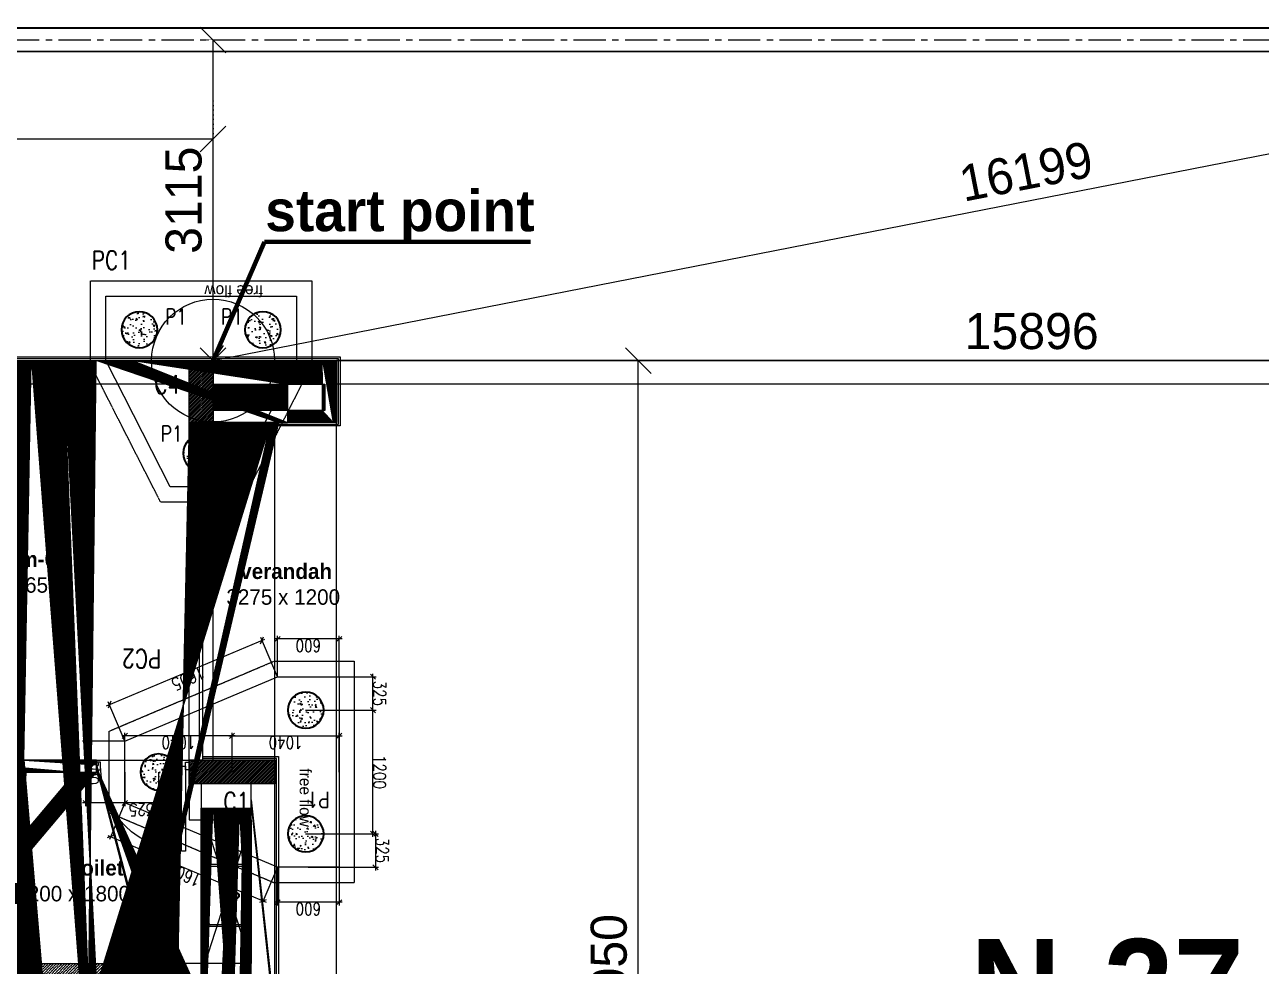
# Model space of a CAD drawing. Header units: metres. Extents: x 5205117 to 5948571, y 646915 to 1143748.
# Drawn here: x 5433989 to 5445994, y 918415 to 927557 of the extents above; entities that cross this region are included whole.
import ezdxf

# ---------------------------------------------------------------- set-up
doc = ezdxf.new("R2010")
doc.units = ezdxf.units.M
doc.header["$MEASUREMENT"] = 0
doc.header["$PDMODE"] = 35
doc.header["$PDSIZE"] = 10
for name, pattern in [('CENTER', [2, 1.25, -0.25, 0.25, -0.25]), ('DASHED', [0.75, 0.5, -0.25]), ('DOT2', [0.125, 0, -0.125]), ('HIDDEN', [0.375, 0.25, -0.125])]:
    doc.linetypes.add(name, pattern=pattern)
doc.layers.get('0').update_dxf_attribs({"color": 1, "linetype": 'DASHED', "lineweight": 30})
for name, color, linetype, lineweight in [('A -Text-2', 203, 'Continuous', 0), ('A-Center line', 1, 'CENTER', 9), ('dim start point', 10, 'Continuous', 0), ('PLOT', 7, 'Continuous', 5), ('plot 5', 7, 'Continuous', 30), ('road ht', 8, 'Continuous', 5), ('S-C-0-UP TO F.F', 6, 'Continuous', 20), ('S-FOUND-EXCAVATION', 253, 'HIDDEN', 0), ('S-FOUND-FOOTING', 7, 'Continuous', 15), ('S-PILE', 96, 'Continuous', 30), ('S-TEXT', 7, 'Continuous', 0), ('S-TEXT COL.', 1, 'Continuous', 0), ('S-TEXT PILE', 7, 'Continuous', 0)]:
    doc.layers.add(name, color=color, linetype=linetype, lineweight=lineweight)
doc.layers.add('A-GF', color=8, linetype='Continuous', lineweight=0, transparency=0.5)
doc.styles.add('C-ROOM', font='arial.ttf')
doc.styles.add('CENTURY GOTHIC', font='GOTHIC.TTF')
doc.styles.add('SETU 1', font='romans.shx', dxfattribs={"width": 0.8})
doc.styles.get("Standard").update_dxf_attribs({"font": 'GOTHIC.TTF'})
doc.dimstyles.new('A-DIM 100', dxfattribs={"dimscale": 100, "dimtxt": 2.5, "dimasz": 1.5, "dimexe": 1, "dimexo": 1, "dimgap": 0.5, "dimtad": 1, "dimdec": 0, "dimrnd": 5, "dimzin": 3, "dimdsep": 46, "dimtxsty": 'C-ROOM', "dimblk1": 'ARCHTICK', "dimblk2": 'ARCHTICK', "dimsah": 1, "dimcen": 1.5, "dimdle": 1, "dimclrd": 256, "dimclre": 256, "dimclrt": 256, "dimadec": 0, "dimazin": 0, "dimtfac": 0.6, "dimtdec": 0, "dimtofl": 0, "dimtmove": 1, "dimatfit": 3, "dimfxl": 1, "dimtolj": 1, "dimtzin": 0, "dimlwd": -1, "dimlwe": -1, "dimarcsym": 0})
doc.dimstyles.get("Standard").update_dxf_attribs({"dimtxt": 2, "dimasz": 1, "dimexe": 0, "dimexo": 0, "dimgap": 0.1, "dimtad": 1, "dimdsep": 46, "dimtxsty": 'Standard', "dimblk": 'OBLIQUE', "dimcen": 0.1, "dimclrd": 256, "dimclre": 256, "dimclrt": 256, "dimadec": 0, "dimazin": 0, "dimtfac": 1, "dimtofl": 0, "dimtmove": 1, "dimatfit": 2, "dimldrblk": 'OPEN90', "dimfxl": 1, "dimtolj": 1, "dimtzin": 0, "dimlwd": -1, "dimlwe": -1, "dimarcsym": 0})

# ---------------------------------------------------------------- blocks, each defined once
blk = doc.blocks.new('P2')
at = {"layer": 'S-PILE', "lineweight": 0}
h = blk.add_hatch(dxfattribs=at)
h.set_pattern_fill('AR-CONC', color=256, scale=20)
edge = h.paths.add_edge_path()
edge.add_arc((0, 0), 175, 0, 360)
at = {"layer": 'S-PILE'}
blk.add_circle((0, 0), 175, dxfattribs=at)
blk = doc.blocks.new('_Oblique')
at = {"color": 0, "linetype": 'ByBlock', "lineweight": -2}
blk.add_line((-0.5, -0.5), (0.5, 0.5), dxfattribs=at)
blk = doc.blocks.new('*D117')
at = {"layer": 'Defpoints', "color": 0, "transparency": 16777216}
for p in [(2619226, 739699), (2617745, 739074), (2617895, 738720)]:
    blk.add_point(p, dxfattribs=at)
at = {"layer": 'S-TEXT', "color": 9, "transparency": 16777216}
for p, q in [((2619226, 739699), (2619387, 739317)), ((2617745, 739074), (2617907, 738692))]:
    blk.add_line(p, q, dxfattribs=at)
at = {"layer": 'S-TEXT', "transparency": 16777216}
blk.add_line((2619403, 739356), (2617867, 738708), dxfattribs=at)
at = {"layer": 'S-TEXT', "transparency": 16777216, "xscale": 50, "yscale": 50, "zscale": 50}
for p, rotation in [((2619375, 739345), 22.89231066599398), ((2617895, 738720), 202.892310665994)]:
    blk.add_blockref('_Oblique', p, dxfattribs=dict(at, rotation=rotation))
at = {"layer": 'S-TEXT', "color": 0, "lineweight": 0, "transparency": 16777216, "insert": (2618610, 739092), "char_height": 120, "attachment_point": 5, "rotation": 22.8923, "style": 'SETU 1'}
blk.add_mtext('\\A1;1605', dxfattribs=at)
blk = doc.blocks.new('*D118')
at = {"layer": 'Defpoints', "color": 0, "transparency": 16777216}
for p in [(2617884, 741251), (2617745, 740924), (2619226, 740299)]:
    blk.add_point(p, dxfattribs=at)
at = {"layer": 'S-TEXT', "color": 9, "transparency": 16777216}
for p, q in [((2617745, 740924), (2617895, 741279)), ((2619226, 740299), (2619375, 740654))]:
    blk.add_line(p, q, dxfattribs=at)
at = {"layer": 'S-TEXT', "transparency": 16777216}
blk.add_line((2619391, 740614), (2617856, 741263), dxfattribs=at)
at = {"layer": 'S-TEXT', "transparency": 16777216, "xscale": 50, "yscale": 50, "zscale": 50}
for p, rotation in [((2617884, 741251), 157.1076902076016), ((2619364, 740626), 337.1076902076016)]:
    blk.add_blockref('_Oblique', p, dxfattribs=dict(at, rotation=rotation))
at = {"layer": 'S-TEXT', "color": 0, "lineweight": 0, "transparency": 16777216, "insert": (2618649, 740998), "char_height": 120, "attachment_point": 5, "rotation": 337.1077, "style": 'SETU 1'}
blk.add_mtext('\\A1;1605', dxfattribs=at)
blk = doc.blocks.new('*D119')
at = {"layer": 'Defpoints', "color": 0, "transparency": 16777216}
for p in [(2619226, 740299), (2619226, 739699), (2619606, 739699)]:
    blk.add_point(p, dxfattribs=at)
at = {"layer": 'S-TEXT', "color": 9, "transparency": 16777216}
for p, q in [((2619226, 740299), (2619636, 740299)), ((2619226, 739699), (2619636, 739699))]:
    blk.add_line(p, q, dxfattribs=at)
at = {"layer": 'S-TEXT', "transparency": 16777216}
blk.add_line((2619606, 740329), (2619606, 739669), dxfattribs=at)
at = {"layer": 'S-TEXT', "transparency": 16777216, "xscale": 50, "yscale": 50, "zscale": 50}
for p, rotation in [((2619606, 740299), 90), ((2619606, 739699), 270)]:
    blk.add_blockref('_Oblique', p, dxfattribs=dict(at, rotation=rotation))
at = {"layer": 'S-TEXT', "color": 0, "lineweight": 0, "transparency": 16777216, "insert": (2619541, 739999), "char_height": 120, "attachment_point": 5, "rotation": 90, "style": 'SETU 1'}
blk.add_mtext('\\A1;600', dxfattribs=at)
blk = doc.blocks.new('*D115')
at = {"layer": 'Defpoints', "color": 0, "transparency": 16777216}
for p in [(2617471, 740599), (2616818, 739399), (2617471, 739399)]:
    blk.add_point(p, dxfattribs=at)
at = {"layer": 'S-TEXT', "transparency": 16777216}
blk.add_line((2616818, 740629), (2616818, 739369), dxfattribs=at)
at = {"layer": 'S-TEXT', "color": 9, "transparency": 16777216}
for p, q in [((2617471, 740599), (2616788, 740599)), ((2617471, 739399), (2616788, 739399))]:
    blk.add_line(p, q, dxfattribs=at)
at = {"layer": 'S-TEXT', "transparency": 16777216, "xscale": 50, "yscale": 50, "zscale": 50}
for p, rotation in [((2616818, 740599), 90), ((2616818, 739399), 270)]:
    blk.add_blockref('_Oblique', p, dxfattribs=dict(at, rotation=rotation))
at = {"layer": 'S-TEXT', "color": 0, "lineweight": 0, "transparency": 16777216, "insert": (2616753, 739999), "char_height": 120, "attachment_point": 5, "rotation": 90, "style": 'SETU 1'}
blk.add_mtext('\\A1;1200', dxfattribs=at)
blk = doc.blocks.new('*D120')
at = {"layer": 'Defpoints', "color": 0, "transparency": 16777216}
for p in [(2617745, 741264), (2617145, 740924), (2617745, 740924)]:
    blk.add_point(p, dxfattribs=at)
at = {"layer": 'S-TEXT', "transparency": 16777216}
blk.add_line((2617115, 741264), (2617775, 741264), dxfattribs=at)
at = {"layer": 'S-TEXT', "color": 9, "transparency": 16777216}
for p, q in [((2617145, 740924), (2617145, 741294)), ((2617745, 740924), (2617745, 741294))]:
    blk.add_line(p, q, dxfattribs=at)
at = {"layer": 'S-TEXT', "transparency": 16777216, "xscale": 50, "yscale": 50, "zscale": 50, "rotation": 180}
blk.add_blockref('_Oblique', (2617145, 741264), dxfattribs=at)
at = {"layer": 'S-TEXT', "transparency": 16777216, "xscale": 50, "yscale": 50, "zscale": 50}
blk.add_blockref('_Oblique', (2617745, 741264), dxfattribs=at)
at = {"layer": 'S-TEXT', "color": 0, "lineweight": 0, "transparency": 16777216, "insert": (2617445, 741329), "char_height": 120, "attachment_point": 5, "style": 'SETU 1'}
blk.add_mtext('\\A1;600', dxfattribs=at)
blk = doc.blocks.new('*D121')
at = {"layer": 'Defpoints', "color": 0, "transparency": 16777216}
for p in [(2617145, 739074), (2617745, 739074), (2617745, 738707)]:
    blk.add_point(p, dxfattribs=at)
at = {"layer": 'S-TEXT', "color": 9, "transparency": 16777216}
for p, q in [((2617145, 739074), (2617145, 738677)), ((2617745, 739074), (2617745, 738677))]:
    blk.add_line(p, q, dxfattribs=at)
at = {"layer": 'S-TEXT', "transparency": 16777216}
blk.add_line((2617115, 738707), (2617775, 738707), dxfattribs=at)
at = {"layer": 'S-TEXT', "transparency": 16777216, "xscale": 50, "yscale": 50, "zscale": 50, "rotation": 180}
blk.add_blockref('_Oblique', (2617145, 738707), dxfattribs=at)
at = {"layer": 'S-TEXT', "transparency": 16777216, "xscale": 50, "yscale": 50, "zscale": 50}
blk.add_blockref('_Oblique', (2617745, 738707), dxfattribs=at)
at = {"layer": 'S-TEXT', "color": 0, "lineweight": 0, "transparency": 16777216, "insert": (2617445, 738772), "char_height": 120, "attachment_point": 5, "style": 'SETU 1'}
blk.add_mtext('\\A1;600', dxfattribs=at)
blk = doc.blocks.new('*D122')
at = {"layer": 'Defpoints', "color": 0, "transparency": 16777216}
for p in [(2617145, 739999), (2618186, 739999), (2617145, 739648)]:
    blk.add_point(p, dxfattribs=at)
at = {"layer": 'S-TEXT', "color": 9, "transparency": 16777216}
for p, q in [((2617145, 739999), (2617145, 739618)), ((2618186, 739999), (2618186, 739618))]:
    blk.add_line(p, q, dxfattribs=at)
at = {"layer": 'S-TEXT', "transparency": 16777216}
blk.add_line((2618216, 739648), (2617115, 739648), dxfattribs=at)
at = {"layer": 'S-TEXT', "transparency": 16777216, "xscale": 50, "yscale": 50, "zscale": 50, "rotation": 180}
blk.add_blockref('_Oblique', (2617145, 739648), dxfattribs=at)
at = {"layer": 'S-TEXT', "transparency": 16777216, "xscale": 50, "yscale": 50, "zscale": 50}
blk.add_blockref('_Oblique', (2618186, 739648), dxfattribs=at)
at = {"layer": 'S-TEXT', "color": 0, "lineweight": 0, "transparency": 16777216, "insert": (2617665, 739713), "char_height": 120, "attachment_point": 5, "style": 'SETU 1'}
blk.add_mtext('\\A1;1040', dxfattribs=at)
blk = doc.blocks.new('*D123')
at = {"layer": 'Defpoints', "color": 0, "transparency": 16777216}
for p in [(2618186, 739999), (2619226, 739999), (2619226, 739648)]:
    blk.add_point(p, dxfattribs=at)
at = {"layer": 'S-TEXT', "color": 9, "transparency": 16777216}
for p, q in [((2618186, 739999), (2618186, 739618)), ((2619226, 739999), (2619226, 739618))]:
    blk.add_line(p, q, dxfattribs=at)
at = {"layer": 'S-TEXT', "transparency": 16777216}
blk.add_line((2618156, 739648), (2619256, 739648), dxfattribs=at)
at = {"layer": 'S-TEXT', "transparency": 16777216, "xscale": 50, "yscale": 50, "zscale": 50, "rotation": 180}
blk.add_blockref('_Oblique', (2618186, 739648), dxfattribs=at)
at = {"layer": 'S-TEXT', "transparency": 16777216, "xscale": 50, "yscale": 50, "zscale": 50}
blk.add_blockref('_Oblique', (2619226, 739648), dxfattribs=at)
at = {"layer": 'S-TEXT', "color": 0, "lineweight": 0, "transparency": 16777216, "insert": (2618706, 739713), "char_height": 120, "attachment_point": 5, "style": 'SETU 1'}
blk.add_mtext('\\A1;1040', dxfattribs=at)
blk = doc.blocks.new('*D124')
at = {"layer": 'Defpoints', "color": 0, "transparency": 16777216}
for p in [(2616793, 740924), (2617446, 740924), (2617471, 740599)]:
    blk.add_point(p, dxfattribs=at)
at = {"layer": 'S-TEXT', "color": 9, "transparency": 16777216}
for p, q in [((2617446, 740924), (2616763, 740924)), ((2617471, 740599), (2616763, 740599))]:
    blk.add_line(p, q, dxfattribs=at)
at = {"layer": 'S-TEXT', "transparency": 16777216}
blk.add_line((2616793, 740569), (2616793, 740954), dxfattribs=at)
at = {"layer": 'S-TEXT', "transparency": 16777216, "xscale": 50, "yscale": 50, "zscale": 50}
for p, rotation in [((2616793, 740924), 90), ((2616793, 740599), 270)]:
    blk.add_blockref('_Oblique', p, dxfattribs=dict(at, rotation=rotation))
at = {"layer": 'S-TEXT', "color": 0, "lineweight": 0, "transparency": 16777216, "insert": (2616728, 740761), "char_height": 120, "attachment_point": 5, "rotation": 90, "style": 'SETU 1'}
blk.add_mtext('\\A1;325', dxfattribs=at)
blk = doc.blocks.new('*D116')
at = {"layer": 'Defpoints', "color": 0, "transparency": 16777216}
for p in [(2617471, 739399), (2616818, 739074), (2617471, 739074)]:
    blk.add_point(p, dxfattribs=at)
at = {"layer": 'S-TEXT', "transparency": 16777216}
blk.add_line((2616818, 739429), (2616818, 739044), dxfattribs=at)
at = {"layer": 'S-TEXT', "color": 9, "transparency": 16777216}
for p, q in [((2617471, 739399), (2616788, 739399)), ((2617471, 739074), (2616788, 739074))]:
    blk.add_line(p, q, dxfattribs=at)
at = {"layer": 'S-TEXT', "transparency": 16777216, "xscale": 50, "yscale": 50, "zscale": 50}
for p, rotation in [((2616818, 739399), 90), ((2616818, 739074), 270)]:
    blk.add_blockref('_Oblique', p, dxfattribs=dict(at, rotation=rotation))
at = {"layer": 'S-TEXT', "color": 0, "lineweight": 0, "transparency": 16777216, "insert": (2616753, 739236), "char_height": 120, "attachment_point": 5, "rotation": 90, "style": 'SETU 1'}
blk.add_mtext('\\A1;325', dxfattribs=at)
blk = doc.blocks.new('*D125')
at = {"layer": 'Defpoints', "color": 0, "transparency": 16777216}
for p in [(2619226, 740299), (2618901, 739999), (2619226, 739999)]:
    blk.add_point(p, dxfattribs=at)
at = {"layer": 'S-TEXT', "transparency": 16777216}
blk.add_line((2618871, 740299), (2619256, 740299), dxfattribs=at)
at = {"layer": 'S-TEXT', "color": 9, "transparency": 16777216}
for p, q in [((2618901, 739999), (2618901, 740329)), ((2619226, 739999), (2619226, 740329))]:
    blk.add_line(p, q, dxfattribs=at)
at = {"layer": 'S-TEXT', "transparency": 16777216, "xscale": 50, "yscale": 50, "zscale": 50, "rotation": 180}
blk.add_blockref('_Oblique', (2618901, 740299), dxfattribs=at)
at = {"layer": 'S-TEXT', "transparency": 16777216, "xscale": 50, "yscale": 50, "zscale": 50}
blk.add_blockref('_Oblique', (2619226, 740299), dxfattribs=at)
at = {"layer": 'S-TEXT', "color": 0, "lineweight": 0, "transparency": 16777216, "insert": (2619063, 740364), "char_height": 120, "attachment_point": 5, "style": 'SETU 1'}
blk.add_mtext('\\A1;325', dxfattribs=at)
blk = doc.blocks.new('A$C7FC56047')
at = {"ltscale": 0.1}
for p, q in [((-0.336, 0.45), (0.336, 0.45)), ((-0.361, 0.025), (-0.361, 0.424)), ((-0.339, 0.037), (-0.339, 0.413)), ((-0.324, 0.428), (0.324, 0.428)), ((0.339, 0.037), (0.339, 0.413)), ((0.361, 0.025), (0.361, 0.424)), ((-0.336, 0), (0.336, 0)), ((-0.324, 0.022), (0.324, 0.022))]:
    blk.add_line(p, q, dxfattribs=at)
for radius in [0.0393, 0.0317]:
    blk.add_circle((0, 0.117), radius, dxfattribs=at)
for centre, radius, start, end in [((-0.336, 0.425), 0.0254, 90, 181.8795), ((0.336, 0.425), 0.0254, 358.1205, 90), ((-0.324, 0.413), 0.0152, 90, 180), ((0.324, 0.413), 0.0152, 0, 90), ((-0.336, 0.025), 0.0254, 181.8795, 270), ((-0.324, 0.037), 0.0152, 180, 270), ((0.324, 0.037), 0.0152, 270, 0), ((0.336, 0.025), 0.0254, 270, 358.1205)]:
    blk.add_arc(centre, radius, start, end, dxfattribs=at)
blk = doc.blocks.new('sddsd')
at = {"layer": 'A-GF', "ltscale": 5}
h = blk.add_hatch(dxfattribs=at)
h.set_pattern_fill('ANSI32', color=256, scale=500, angle=180)
h.set_pattern_definition([(225, (-92086973452.32, 17657795653.27), (132.58252147248, -132.58252147248), []), (225, (-92086973540.71, 17657795653.27), (132.58252147248, -132.58252147248), [])])
h.paths.add_polyline_path([(5197041, 975079), (5197041, 974844), (5197526, 974844), (5197526, 975079)], flags=16)
h.paths.add_polyline_path([(5197041, 971249), (5197041, 971484), (5197526, 971484), (5197526, 971249)], flags=16)
h.paths.add_polyline_path([(5196926, 975309), (5196926, 974729), (5197526, 974729), (5197526, 973336), (5196811, 973336), (5196811, 973221), (5195391, 973221), (5195391, 973336), (5194456, 973336), (5194456, 975194), (5196026, 975194), (5196026, 975309), (5194226, 975309), (5194226, 971019), (5196026, 971019), (5196026, 971134), (5194456, 971134), (5194456, 972991), (5195391, 972991), (5195391, 973106), (5196811, 973106), (5196811, 972991), (5197526, 972991), (5197526, 971599), (5196926, 971599), (5196926, 971019), (5197756, 971019), (5197756, 975309)])
h.paths.add_polyline_path([(5182441, 969879), (5183366, 969879), (5183366, 970109), (5182441, 970109), (5182441, 971934), (5183366, 971934), (5183366, 972049), (5182441, 972049), (5182441, 973049), (5183066, 973049), (5183066, 973279), (5182211, 973279), (5182211, 968664), (5182441, 968664)], flags=17)
h.paths.add_polyline_path([(5175016, 975564), (5175016, 975309), (5174531, 975309), (5174531, 975564)], flags=16)
h.paths.add_polyline_path([(5182441, 967739), (5182441, 967369), (5184266, 967369), (5184266, 973279), (5184496, 973279), (5184496, 967139), (5182211, 967139), (5182211, 967739)])
h.paths.add_polyline_path([(5179541, 977344), (5178916, 977344), (5178916, 975309), (5180441, 975309), (5180441, 977459), (5180556, 977459), (5180556, 975309), (5184496, 975309), (5184496, 975079), (5174416, 975079), (5174416, 975679), (5175246, 975679), (5175246, 975309), (5178801, 975309), (5178801, 977459), (5179541, 977459)])
h.paths.add_polyline_path([(5175016, 977344), (5175016, 978589), (5174416, 978589), (5174416, 979189), (5176886, 979189), (5176886, 978359), (5176771, 978359), (5176771, 978959), (5175246, 978959), (5175246, 977459), (5177901, 977459), (5177901, 977344)])
h.paths.add_polyline_path([(5175016, 978959), (5174531, 978959), (5174531, 978704), (5175016, 978704)], flags=16)
h.paths.add_polyline_path([(5180671, 972679), (5176696, 972679), (5176696, 973279), (5180671, 973279)])
h.paths.add_polyline_path([(5180441, 972909), (5176926, 972909), (5176926, 973164), (5180441, 973164)], flags=16)
h.paths.add_polyline_path([(5177786, 978359), (5177786, 979189), (5181371, 979189), (5181371, 978359), (5180441, 978359), (5180441, 978959), (5177901, 978959), (5177901, 978359)])
h.paths.add_polyline_path([(5180671, 979074), (5181256, 979074), (5181256, 978589), (5180671, 978589)], flags=16)
h.paths.add_polyline_path([(5184496, 978359), (5183896, 978359), (5183896, 979189), (5184496, 979189)])
h.paths.add_polyline_path([(5184011, 979074), (5184266, 979074), (5184266, 978589), (5184011, 978589)], flags=16)
h.paths.add_polyline_path([(5197156, 967624), (5197156, 967369), (5198241, 967369), (5198241, 967624)], flags=16)
h.paths.add_polyline_path([(5193326, 973279), (5192421, 973279), (5192421, 967139), (5198356, 967139), (5198356, 967739), (5196926, 967739), (5196926, 967369), (5192651, 967369), (5192651, 971019), (5193326, 971019), (5193326, 971249), (5192651, 971249), (5192651, 973049), (5193326, 973049)])
h.paths.add_polyline_path([(5197156, 978704), (5197156, 978959), (5198241, 978959), (5198241, 978704)], flags=16)
h.paths.add_polyline_path([(5193326, 975079), (5192421, 975079), (5192421, 979189), (5198356, 979189), (5198356, 978589), (5196926, 978589), (5196926, 978959), (5192651, 978959), (5192651, 975309), (5193326, 975309)])
h = blk.add_hatch(dxfattribs=at)
h.set_pattern_fill('ANSI31', color=256, scale=100, angle=180)
h.set_pattern_definition([(225, (5367673.293, 1231637.745), (8.83883476, -8.83883476), [])])
h.paths.add_polyline_path([(5180071, 972679), (5180071, 972909), (5180671, 972909), (5180671, 972679)])
h.paths.add_polyline_path([(5193021, 975309), (5193021, 975079), (5192421, 975079), (5192421, 975309)])
h.paths.add_polyline_path([(5184496, 975309), (5184496, 975079), (5183896, 975079), (5183896, 975309)])
h.paths.add_polyline_path([(5176696, 973279), (5176926, 973279), (5176926, 972679), (5176696, 972679)])
h.paths.add_polyline_path([(5192421, 973279), (5192651, 973279), (5192651, 972679), (5192421, 972679)])
h.paths.add_polyline_path([(5197756, 975309), (5197756, 975079), (5196926, 975079), (5196926, 975309)])
h.paths.add_polyline_path([(5197756, 971019), (5197756, 971249), (5196926, 971249), (5196926, 971019)])
h.paths.add_polyline_path([(5182441, 967739), (5182211, 967739), (5182211, 967139), (5182441, 967139)])
h.paths.add_polyline_path([(5182441, 973279), (5182211, 973279), (5182211, 972679), (5182441, 972679)])
h.paths.add_polyline_path([(5184266, 967739), (5184496, 967739), (5184496, 967139), (5184266, 967139)])
h.paths.add_polyline_path([(5180671, 979189), (5180441, 979189), (5180441, 978589), (5180671, 978589)])
h.paths.add_polyline_path([(5179991, 975079), (5179991, 975309), (5180671, 975309), (5180671, 975079)])
h.paths.add_polyline_path([(5175246, 978959), (5175246, 979189), (5174646, 979189), (5174646, 978959)])
h.paths.add_polyline_path([(5175246, 975079), (5175246, 975309), (5174646, 975309), (5174646, 975079)])
h.paths.add_polyline_path([(5184266, 973279), (5184496, 973279), (5184496, 972679), (5184266, 972679)])
h.paths.add_polyline_path([(5184266, 979189), (5184496, 979189), (5184496, 978359), (5184266, 978359)])
h.paths.add_polyline_path([(5197156, 978589), (5196926, 978589), (5196926, 979189), (5197156, 979189)])
h.paths.add_polyline_path([(5192651, 978589), (5192421, 978589), (5192421, 979189), (5192651, 979189)])
h.paths.add_polyline_path([(5197156, 967739), (5196926, 967739), (5196926, 967139), (5197156, 967139)])
h.paths.add_polyline_path([(5192421, 967369), (5192421, 967139), (5193021, 967139), (5193021, 967369)])
h.paths.add_polyline_path([(5194456, 973279), (5194226, 973279), (5194226, 973049), (5194456, 973049)])
h.paths.add_polyline_path([(5194456, 971249), (5194226, 971249), (5194226, 971019), (5194456, 971019)])
h.paths.add_polyline_path([(5194456, 975309), (5194226, 975309), (5194226, 975079), (5194456, 975079)])
at = {"layer": 'A-GF'}
h = blk.add_hatch(dxfattribs=at)
h.set_pattern_fill('ANSI36', color=256, scale=150, angle=180)
h.set_pattern_definition([(225, (5201421.015, 982468.964), (-9.94369, -36.460193), [46.875, -9.375, 0, -9.375])])
h.paths.add_polyline_path([(5195391, 973106), (5195391, 972991), (5196811, 972991), (5196811, 973106)])
h.paths.add_polyline_path([(5196811, 973221), (5196811, 973336), (5195391, 973336), (5195391, 973221)])
at = {"layer": 'A-GF', "ltscale": 5}
for p, q in [((5196926, 975309), (5196926, 978589)), ((5197026, 975309), (5197026, 978589)), ((5197056, 975309), (5197056, 978589)), ((5197156, 975309), (5197156, 978589)), ((5197756, 975309), (5197756, 978589)), ((5198356, 967739), (5198356, 978589)), ((5196026, 975309), (5196926, 975309)), ((5197526, 973336), (5197076, 974729)), ((5197526, 974729), (5197076, 973336)), ((5195391, 973336), (5196811, 973336))]:
    blk.add_line(p, q, dxfattribs=at)
at = {"layer": 'A-GF', "ltscale": 10}
for p, q in [((5196026, 975289), (5196026, 975214)), ((5196064, 975289), (5196026, 975289)), ((5196026, 975214), (5196064, 975214)), ((5196064, 975214), (5196064, 975289)), ((5196851, 974426), (5196851, 975251)), ((5196851, 975251), (5196889, 975251)), ((5196889, 975214), (5196889, 975289)), ((5196889, 975289), (5196926, 975289)), ((5196889, 975251), (5196889, 974426)), ((5196926, 975214), (5196889, 975214)), ((5196926, 975289), (5196926, 975214)), ((5196889, 974426), (5196851, 974426))]:
    blk.add_line(p, q, dxfattribs=at)
at = {"layer": 'A-GF'}
blk.add_line((5197076, 974729), (5197076, 973336), dxfattribs=at)
at = {"layer": 'A-GF', "ltscale": 5, "flags": 128}
for points in [[(5197056, 978572), (5198373, 978572), (5198373, 979206), (5192404, 979206), (5192404, 978489), (5192386, 978489), (5192386, 979224), (5198391, 979224), (5198391, 978554), (5197056, 978554)], [(5197056, 970984), (5197056, 971002), (5197773, 971002), (5197773, 975326), (5197056, 975326), (5197056, 975344), (5197791, 975344), (5197791, 970984)]]:
    blk.add_lwpolyline(points, close=True, dxfattribs=at)
at = {"layer": 'A-GF', "ltscale": 5}
for points in [[(5193326, 975079), (5192421, 975079), (5192421, 979189), (5198356, 979189), (5198356, 978589), (5196926, 978589), (5196926, 978959), (5192651, 978959), (5192651, 975309), (5193326, 975309)], [(5197156, 978589), (5196926, 978589), (5196926, 979189), (5197156, 979189)], [(5197156, 978704), (5197156, 978959), (5198241, 978959), (5198241, 978704)], [(5197756, 975309), (5197756, 975079), (5196926, 975079), (5196926, 975309)]]:
    blk.add_lwpolyline(points, close=True, dxfattribs=at)
at = {"layer": 'A-GF', "ltscale": 500}
for points in [[(5194456, 975194), (5196026, 975194), (5196026, 975309), (5194226, 975309)], [(5194456, 972991), (5195391, 972991), (5195391, 973106), (5196811, 973106), (5196811, 972991), (5197526, 972991), (5197526, 971599), (5196926, 971599), (5196926, 971019), (5197756, 971019), (5197756, 975309), (5196926, 975309), (5196926, 974729), (5197526, 974729), (5197526, 973336), (5196811, 973336), (5196811, 973221), (5195391, 973221), (5195391, 973336), (5194456, 973336)]]:
    blk.add_lwpolyline(points, dxfattribs=at)
blk.add_lwpolyline([(5197041, 975079), (5197041, 974844), (5197526, 974844), (5197526, 975079)], close=True, dxfattribs=at)
at = {"layer": 'A-GF', "ltscale": 100}
blk.add_circle((5197357, 978889), 50, dxfattribs=at)
blk.add_circle((5197357, 978889), 50, dxfattribs=at)
at = {"layer": 'A-GF', "ltscale": 5, "extrusion": (0, 0, -1)}
blk.add_ellipse((5196889, 975251), major_axis=(-583, -583), ratio=1, start_param=-0.785398, end_param=0.785398, dxfattribs=at)
at = {"layer": 'A-GF', "xscale": 833.3333333333607, "yscale": 833.3333333333607, "zscale": 833.3333333333607, "rotation": 89.99999999999999}
blk.add_blockref('A$C7FC56047', (5197476, 973994), dxfattribs=at)
at = {"layer": 'A-GF', "ltscale": 0.5, "char_height": 112.5, "attachment_point": 5}
for insert, width, rotation in [((5197357, 979865), 738.76, 180), ((5198053, 974945), 657.01, 270)]:
    blk.add_mtext('free flow', dxfattribs=dict(at, insert=insert, width=width, rotation=rotation))
at = {"layer": 'A-GF', "char_height": 150, "attachment_point": 5, "style": 'CENTURY GOTHIC'}
for s, insert, width in [('{\\fCentury Gothic|b1|i0|c0|p34;  bedroom-01\\P}4275 x 3650', (5195114, 977134), 1339.98), ('\\pxqc; {\\fCentury Gothic|b1|i0|c0|p34;verandah}     \\P3275 x 1200', (5197838, 977017), 1201.5), ('     {\\fCentury Gothic|b1|i0|c0|p34;     toilet^I}^I     \\P3200 x 1800', (5195798, 974137), 3319.37)]:
    blk.add_mtext(s, dxfattribs=dict(at, insert=insert, width=width))
blk = doc.blocks.new('*D456')
at = {"layer": 'Defpoints', "color": 0, "ltscale": 5, "transparency": 16777216}
for p in [(5451713, 924296), (5435817, 923811), (5451713, 923811)]:
    blk.add_point(p, dxfattribs=at)
at = {"layer": 'dim start point', "linetype": 'DOT2', "ltscale": 5, "transparency": 16777216}
for p, q in [((5435817, 923811), (5435817, 924296)), ((5451713, 923811), (5451713, 924296))]:
    blk.add_line(p, q, dxfattribs=at)
at = {"layer": 'dim start point', "color": 1, "ltscale": 5, "transparency": 16777216}
blk.add_line((5435817, 924296), (5451713, 924296), dxfattribs=at)
at = {"layer": 'dim start point', "color": 1, "ltscale": 5, "transparency": 16777216, "xscale": 250, "yscale": 250, "zscale": 250, "rotation": 180}
blk.add_blockref('_Oblique', (5435817, 924296), dxfattribs=at)
at = {"layer": 'dim start point', "color": 1, "ltscale": 5, "transparency": 16777216, "xscale": 250, "yscale": 250, "zscale": 250}
blk.add_blockref('_Oblique', (5451713, 924296), dxfattribs=at)
at = {"layer": 'dim start point', "color": 1, "ltscale": 5, "transparency": 16777216, "insert": (5443765, 924580), "char_height": 350, "attachment_point": 5}
blk.add_mtext('\\A1;15896', dxfattribs=at)
blk = doc.blocks.new('_Open90')
at = {"color": 0, "linetype": 'ByBlock', "lineweight": -2}
for p, q in [((-0.5, 0.5), (0, 0)), ((0, 0), (-1, 0)), ((0, 0), (-0.5, -0.5))]:
    blk.add_line(p, q, dxfattribs=at)
blk = doc.blocks.new('*D457')
at = {"layer": 'Defpoints', "color": 0, "ltscale": 5, "transparency": 16777216}
for p in [(5435717, 927410), (5435817, 927410), (5435717, 924296)]:
    blk.add_point(p, dxfattribs=at)
at = {"layer": 'dim start point', "linetype": 'DOT2', "ltscale": 5, "transparency": 16777216}
for p, q in [((5435717, 927410), (5435817, 927410)), ((5435717, 924296), (5435817, 924296))]:
    blk.add_line(p, q, dxfattribs=at)
at = {"layer": 'dim start point', "color": 1, "ltscale": 5, "transparency": 16777216}
blk.add_line((5435817, 924296), (5435817, 927410), dxfattribs=at)
at = {"layer": 'dim start point', "color": 1, "ltscale": 5, "transparency": 16777216, "xscale": 250, "yscale": 250, "zscale": 250}
for p, rotation in [((5435817, 927410), 90), ((5435817, 924296), 270)]:
    blk.add_blockref('_Oblique', p, dxfattribs=dict(at, rotation=rotation))
at = {"layer": 'dim start point', "color": 1, "ltscale": 5, "transparency": 16777216, "insert": (5435533, 925853), "char_height": 350, "attachment_point": 5, "rotation": 90}
blk.add_mtext('\\A1;3115', dxfattribs=at)
blk = doc.blocks.new('*D458')
at = {"layer": 'Defpoints', "color": 0, "ltscale": 5, "transparency": 16777216}
for p in [(5451713, 927410), (5451713, 927410), (5435817, 924296)]:
    blk.add_point(p, dxfattribs=at)
at = {"layer": 'dim start point', "color": 1, "ltscale": 5, "transparency": 16777216}
blk.add_line((5435817, 924296), (5451713, 927410), dxfattribs=at)
at = {"layer": 'dim start point', "linetype": 'DOT2', "ltscale": 5, "transparency": 16777216}
for p, q in [((5451713, 927410), (5451713, 927410)), ((5435817, 924296), (5435817, 924296))]:
    blk.add_line(p, q, dxfattribs=at)
at = {"layer": 'dim start point', "color": 1, "ltscale": 5, "transparency": 16777216, "xscale": 250, "yscale": 250, "zscale": 250}
for p, rotation in [((5451713, 927410), 11.08575743381554), ((5435817, 924296), 191.0857574338155)]:
    blk.add_blockref('_Oblique', p, dxfattribs=dict(at, rotation=rotation))
at = {"layer": 'dim start point', "color": 1, "ltscale": 5, "transparency": 16777216, "insert": (5443710, 926132), "char_height": 350, "attachment_point": 5, "rotation": 11.0858}
blk.add_mtext('\\A1;16199', dxfattribs=at)
blk = doc.blocks.new('*D462')
at = {"layer": 'Defpoints', "color": 0, "ltscale": 5, "transparency": 16777216}
for p in [(5413307, 926818), (5435817, 926818), (5435817, 926448)]:
    blk.add_point(p, dxfattribs=at)
at = {"layer": 'road ht', "linetype": 'DOT2', "ltscale": 5, "transparency": 16777216}
for p, q in [((5413307, 926818), (5413307, 926448)), ((5435817, 926818), (5435817, 926448))]:
    blk.add_line(p, q, dxfattribs=at)
at = {"layer": 'road ht', "color": 1, "ltscale": 5, "transparency": 16777216}
blk.add_line((5413307, 926448), (5435817, 926448), dxfattribs=at)
at = {"layer": 'road ht', "color": 1, "ltscale": 5, "transparency": 16777216, "xscale": 250, "yscale": 250, "zscale": 250, "rotation": 180}
blk.add_blockref('_Oblique', (5413307, 926448), dxfattribs=at)
at = {"layer": 'road ht', "color": 1, "ltscale": 5, "transparency": 16777216, "xscale": 250, "yscale": 250, "zscale": 250}
blk.add_blockref('_Oblique', (5435817, 926448), dxfattribs=at)
at = {"layer": 'road ht', "color": 1, "ltscale": 5, "transparency": 16777216, "insert": (5424562, 926732), "char_height": 350, "attachment_point": 5}
blk.add_mtext('\\A1;22510', dxfattribs=at)
blk = doc.blocks.new('*D470')
at = {"layer": 'Defpoints', "color": 0, "ltscale": 5, "transparency": 16777216}
for p in [(5439714, 924296), (5439945, 924296), (5439714, 912246)]:
    blk.add_point(p, dxfattribs=at)
at = {"layer": 'road ht', "linetype": 'DOT2', "ltscale": 5, "transparency": 16777216}
for p, q in [((5439714, 924296), (5439945, 924296)), ((5439714, 912246), (5439945, 912246))]:
    blk.add_line(p, q, dxfattribs=at)
at = {"layer": 'road ht', "color": 1, "ltscale": 5, "transparency": 16777216}
blk.add_line((5439945, 912246), (5439945, 924296), dxfattribs=at)
at = {"layer": 'road ht', "color": 1, "ltscale": 5, "transparency": 16777216, "xscale": 250, "yscale": 250, "zscale": 250}
for p, rotation in [((5439945, 924296), 90), ((5439945, 912246), 270)]:
    blk.add_blockref('_Oblique', p, dxfattribs=dict(at, rotation=rotation))
at = {"layer": 'road ht', "color": 1, "ltscale": 5, "transparency": 16777216, "insert": (5439661, 918271), "char_height": 350, "attachment_point": 5, "rotation": 90}
blk.add_mtext('\\A1;12050', dxfattribs=at)
blk = doc.blocks.new('A$C31639303')
at = {"layer": 'S-FOUND-EXCAVATION'}
blk.add_lwpolyline([(1194.6, -511.4), (-402.9, -1190), (-1185.5, -1190), (-1185.5, 960), (-402.9, 960), (1194.6, 281.4)], close=True, dxfattribs=at)
at = {"layer": 'S-FOUND-FOOTING', "color": 202}
blk.add_lwpolyline([(1040, -415), (-440.1, -1040), (-1040.1, -1040), (-1040.1, 810), (-440.1, 810), (1040, 185), (1040, -415)], dxfattribs=at)
at = {"layer": 'S-PILE', "xscale": -1, "rotation": 270}
for p in [(-715, 485), (715, -115), (-715, -715)]:
    blk.add_blockref('P2', p, dxfattribs=at)
at = {"layer": 'S-TEXT COL.', "color": 7, "style": 'SETU 1', "width": 0.8}
blk.add_text('PC2', height=180, dxfattribs=at).set_placement((685.4, -1305.1))
at = {"layer": 'S-TEXT PILE', "style": 'SETU 1', "width": 0.8}
blk.add_text('P1', height=150, dxfattribs=at).set_placement((-945.7, 78.5))
at = {"layer": 'S-TEXT', "lineweight": 0}
for p1, p2, distance, picture, middle in [((-1040.1, 810), (-440.1, 810), 339.9, '*D120', (-740.1, 1214.9)), ((1040, 185), (-440.1, 810), -355, '*D118', (463.3, 884.4)), ((-715, 485), (-715, -715), -652.3, '*D115', (-1432.3, -115)), ((1040, 185), (1040, -415), 380.7, '*D119', (1355.7, -115)), ((1040, -415), (-440.1, -1040), 384.7, '*D117', (424.3, -1022.1)), ((-1040.1, -1040), (-440.1, -1040), -367, '*D121', (-740.1, -1342))]:
    dim = blk.add_aligned_dim(p1=p1, p2=p2, distance=distance, dimstyle='A-DIM 100', override={"dimtxt": 1.2, "dimasz": 0.5, "dimexe": 0.3, "dimexo": 0, "dimgap": 0.05, "dimtxsty": 'SETU 1', "dimblk1": 'Oblique', "dimblk2": 'Oblique', "dimdle": 0.3, "dimclre": 9, "dimclrt": 0}, dxfattribs=at)
    dim.commit()
    dim.dimension.update_dxf_attribs({"geometry": picture, "text_midpoint": middle, "insert": (-2618185.5, -740114)})
for base, p1, p2, angle, picture, middle in [((-1392.3, 810), (-715, 485), (-740, 810), 90, '*D124', (-1457.3, 647.5)), ((-1367.3, -1040), (-715, -715), (-715, -1040), 270, '*D116', (-1432.3, -877.5))]:
    dim = blk.add_linear_dim(base=base, p1=p1, p2=p2, angle=angle, dimstyle='A-DIM 100', override={"dimtxt": 1.2, "dimasz": 0.5, "dimexe": 0.3, "dimexo": 0, "dimgap": 0.05, "dimtxsty": 'SETU 1', "dimblk1": 'Oblique', "dimblk2": 'Oblique', "dimdle": 0.3, "dimclre": 9, "dimclrt": 0}, dxfattribs=at)
    dim.commit()
    dim.dimension.update_dxf_attribs({"geometry": picture, "text_midpoint": middle, "insert": (-2618185.5, -740114)})
for base, p1, p2, picture, middle in [((1040, 185), (715, -115), (1040, -115), '*D125', (877.5, 250)), ((-1040.1, -465.7), (0, -115), (-1040.1, -115), '*D122', (-520.1, -400.7)), ((1040, -465.7), (0, -115), (1040, -115), '*D123', (520, -400.7))]:
    dim = blk.add_linear_dim(base=base, p1=p1, p2=p2, dimstyle='A-DIM 100', override={"dimtxt": 1.2, "dimasz": 0.5, "dimexe": 0.3, "dimexo": 0, "dimgap": 0.05, "dimtxsty": 'SETU 1', "dimblk1": 'Oblique', "dimblk2": 'Oblique', "dimdle": 0.3, "dimclre": 9, "dimclrt": 0}, dxfattribs=at)
    dim.commit()
    dim.dimension.update_dxf_attribs({"geometry": picture, "text_midpoint": middle, "insert": (-2618185.5, -740114)})
blk = doc.blocks.new('jhjj')
at = {"layer": 'S-C-0-UP TO F.F'}
h = blk.add_hatch(color=5, dxfattribs=at)
h.dxf.hatch_style = 1
h.paths.add_polyline_path([(5196926, 978589), (5197156, 978589), (5197156, 979189), (5196926, 979189)])
h = blk.add_hatch(color=5, dxfattribs=at)
h.dxf.hatch_style = 1
h.paths.add_polyline_path([(5197756, 975079), (5197756, 975309), (5196926, 975309), (5196926, 975079)])
at = {"layer": 'S-C-0-UP TO F.F', "color": 5}
for points in [[(5197156, 978589), (5196926, 978589), (5196926, 979189), (5197156, 979189)], [(5197756, 975309), (5197756, 975079), (5196926, 975079), (5196926, 975309)]]:
    blk.add_lwpolyline(points, close=True, dxfattribs=at)
at = {"layer": 'S-FOUND-EXCAVATION'}
blk.add_lwpolyline([(5198116, 979964), (5198116, 979153.6), (5197433.7, 977814), (5196648.3, 977814), (5195966, 979153.6), (5195966, 979964)], close=True, dxfattribs=at)
at = {"layer": 'S-FOUND-FOOTING', "color": 1}
blk.add_lwpolyline([(5197966, 979814), (5197966, 979189), (5197341, 977964), (5196741, 977964), (5196116, 979189), (5196116, 979814), (5197966, 979814)], dxfattribs=at)
at = {"rotation": 180}
blk.add_blockref('A$C31639303', (5197341, 975079), dxfattribs=at)
at = {"layer": 'S-PILE', "xscale": -1, "rotation": 180}
for p in [(5196441, 979488.8), (5197641, 979488.8), (5197041, 978289)]:
    blk.add_blockref('P2', p, dxfattribs=at)
at = {"layer": 'S-TEXT COL.', "color": 7, "style": 'SETU 1', "width": 0.8}
blk.add_text('PC1', height=180, dxfattribs=at).set_placement((5195976.5, 980073.1))
at = {"layer": 'S-TEXT COL.', "color": 1, "true_color": 0xe61414, "style": 'SETU 1', "width": 0.8}
for s, p in [('C4', (5196585.2, 978868.7)), ('C1', (5197255.6, 974816.7))]:
    blk.add_text(s, height=180, dxfattribs=at).set_placement(p)
at = {"layer": 'S-TEXT PILE', "style": 'SETU 1', "width": 0.8}
for p in [(5196692.2, 979540.8), (5197234.2, 979540.8), (5196649.6, 978404.9)]:
    blk.add_text('P1', height=150, dxfattribs=at).set_placement(p)

msp = doc.modelspace()

# ---------------------------------------------------------------- linework, layer by layer
at = {"layer": 'A-Center line', "ltscale": 250}
msp.add_line((5404317.4, 927410.4), (5452650.5, 927410.4), dxfattribs=at)
at = {"layer": 'A-GF', "ltscale": 5}
for points in [[(5451713.2, 924296.7), (5437016.8, 924295.4)], [(5451713.2, 924066.7), (5437016.8, 924065.4)]]:
    msp.add_lwpolyline(points, dxfattribs=at)
at = {"layer": 'PLOT', "ltscale": 0.5}
msp.add_line((5404846.9, 927525.3), (5451943.5, 927525.3), dxfattribs=at)
at = {"layer": 'plot 5'}
msp.add_lwpolyline([(5405079.6, 927295.3), (5405079.6, 924293.8), (5404846.9, 924293.8), (5404846.9, 927528), (5451943.4, 927526.7), (5451943.3, 912425.3), (5451713.2, 912425.3), (5451713.2, 927296.7), (5405079.6, 927295.3)], dxfattribs=at)
at = {"layer": 'road ht', "color": 12, "ltscale": 5}
msp.add_circle((5435817, 924295.8, -19.9), 596.2, dxfattribs=at)

# ---------------------------------------------------------------- block references
at = {"layer": 'A-GF'}
msp.add_blockref('sddsd', (238660.8, -54893.2), dxfattribs=at)
at = {"layer": 'S-FOUND-EXCAVATION'}
msp.add_blockref('jhjj', (238660.8, -54893.2), dxfattribs=at)

# ---------------------------------------------------------------- texts
at = {"layer": 'A -Text-2', "insert": (5444496.1, 918220.6), "char_height": 1000, "width": 20390.398, "attachment_point": 5, "style": 'CENTURY GOTHIC'}
msp.add_mtext('{\\fCentury Gothic|b1|i0|c0|p34;\\H0.91667x;N-27}', dxfattribs=at)
at = {"layer": 'dim start point', "insert": (5436323.6, 925431.6), "char_height": 400, "width": 20351.475, "attachment_point": 7, "rotation": 359.98579, "style": 'CENTURY GOTHIC'}
msp.add_mtext('{\\fCentury Gothic|b1|i0|c0|p34;\\C1;start point }', dxfattribs=at)

# ---------------------------------------------------------------- dimensions: what is measured, and where the dimension line sits
at = {"layer": 'dim start point', "color": 12, "ltscale": 5}
dim = msp.add_linear_dim(base=(5435816.8, 927410.4), p1=(5435717.1, 924295.8), p2=(5435717.1, 927410.4), angle=90, dimstyle='Standard', override={"dimtxt": 350, "dimasz": 250, "dimgap": 100, "dimdec": 0, "dimclrd": 1, "dimclrt": 1, "dimtdec": 0, "dimfxl": 0.1}, dxfattribs=at)
dim.commit()
dim.dimension.update_dxf_attribs({"geometry": '*D457', "text_midpoint": (5435533, 925853.1)})
dim = msp.add_aligned_dim(p1=(5435816.8, 924295.8), p2=(5451713.2, 927410.4), distance=0, dimstyle='Standard', override={"dimtxt": 350, "dimasz": 250, "dimgap": 100, "dimdec": 0, "dimclrd": 1, "dimclrt": 1, "dimtdec": 0, "dimfxl": 0.1}, dxfattribs=at)
dim.commit()
dim.dimension.update_dxf_attribs({"geometry": '*D458', "text_midpoint": (5443710.4, 926131.6)})
dim = msp.add_linear_dim(base=(5451713.2, 924295.8), p1=(5435816.8, 923810.8), p2=(5451713.2, 923810.8), dimstyle='Standard', override={"dimtxt": 350, "dimasz": 250, "dimgap": 100, "dimdec": 0, "dimclrd": 1, "dimclrt": 1, "dimtdec": 0, "dimfxl": 0.1}, dxfattribs=at)
dim.commit()
dim.dimension.update_dxf_attribs({"geometry": '*D456', "text_midpoint": (5443765, 924579.6)})
at = {"layer": 'road ht', "color": 12, "ltscale": 5}
dim = msp.add_linear_dim(base=(5435816.8, 926447.7), p1=(5413306.8, 926818.2), p2=(5435816.8, 926818.2), dimstyle='Standard', override={"dimtxt": 350, "dimasz": 250, "dimgap": 100, "dimdec": 0, "dimclrd": 1, "dimclrt": 1, "dimtdec": 0, "dimfxl": 0.1}, dxfattribs=at)
dim.commit()
dim.dimension.update_dxf_attribs({"geometry": '*D462', "text_midpoint": (5424561.8, 926731.5)})
dim = msp.add_linear_dim(base=(5439945.3, 924295.8), p1=(5439713.8, 912245.8), p2=(5439713.8, 924295.8), angle=90, dimstyle='Standard', override={"dimtxt": 350, "dimasz": 250, "dimgap": 100, "dimdec": 0, "dimclrd": 1, "dimclrt": 1, "dimtdec": 0, "dimfxl": 0.1}, dxfattribs=at)
dim.commit()
dim.dimension.update_dxf_attribs({"geometry": '*D470', "text_midpoint": (5439661.5, 918270.8)})

# ---------------------------------------------------------------- leaders
at = {"layer": 'dim start point'}
msp.add_leader([(5435816.8, 924295.8), (5436315.2, 925449.5), (5438899.8, 925448.6)], dimstyle='Standard', override={"dimasz": 0.15, "dimgap": 0.05, "dimtad": 0, "dimlwd": 65534}, dxfattribs=at)

doc.saveas('drawing.dxf')
